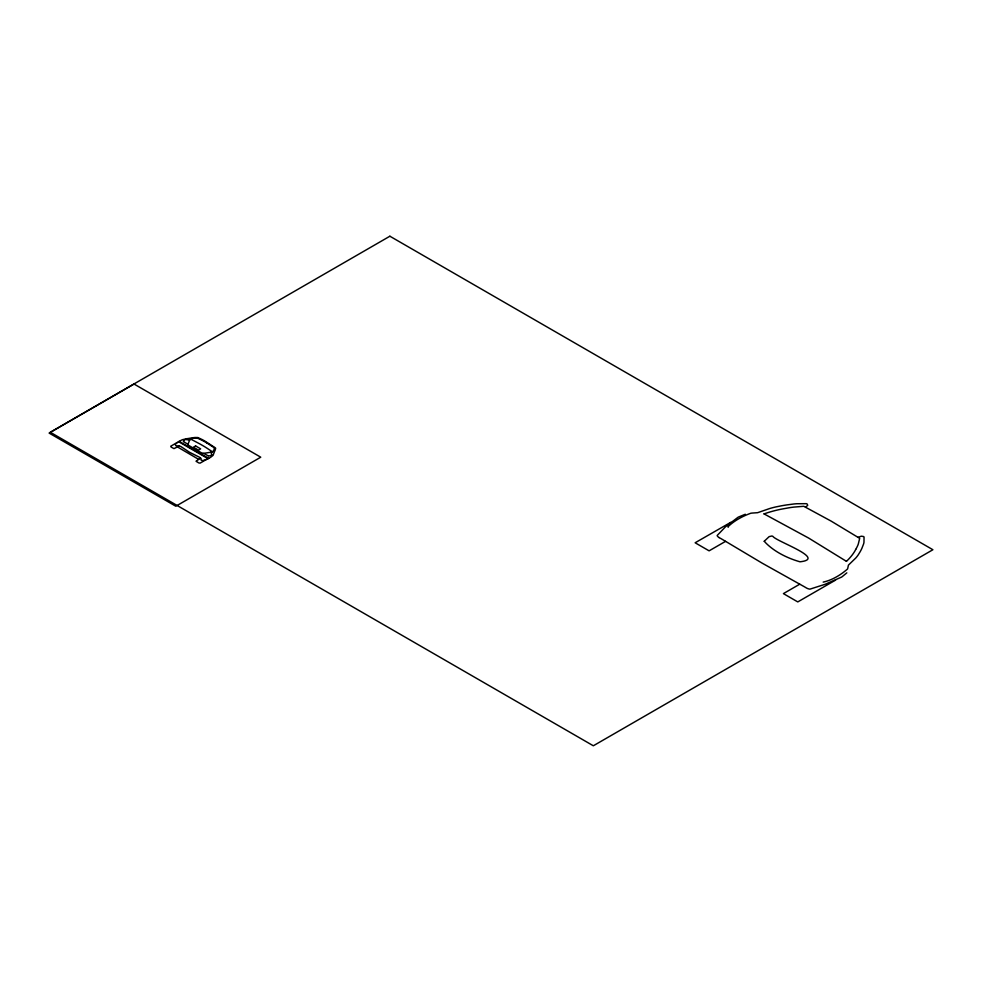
<?xml version="1.0" encoding="UTF-8"?>
<svg xmlns="http://www.w3.org/2000/svg" width="982" height="982" viewBox="0 0 982 982"><rect width="100%" height="100%" fill="white"/><g stroke="black" fill="none" stroke-linecap="round" stroke-linejoin="round"><path stroke-width="1.47" d="M189.772 439.506L190.434 438.942L198.965 443.459A117.202 67.672 0 0 1 208.012 448.86L212.615 451.941L213.794 450.235A69.489 40.115 0 0 0 214.26 448.921L214.076 447.645L206.613 442.796M190.483 439.003L192.411 438.377A26.342 15.209 0 0 1 195.811 438.046L197.873 438.353A65.622 37.881 0 0 1 206.564 442.821M189.784 439.654L189.772 439.617A6.972 4.026 0 0 1 189.501 440.476L187.808 444.662A1.743 1.007 0 0 0 187.906 444.956L202.231 453.291M855.997 548.975L856.979 547.109A62.811 36.273 0 0 0 858.293 544.04L859.68 538.345L831.116 521.098L803.779 506.295L793.922 507.093A62.811 36.273 0 0 0 788.595 507.854L781.512 509.13A88.552 51.125 0 0 0 764.057 513.905M855.825 549.319L854.782 551.197A88.699 51.211 0 0 1 846.41 561.36M212.542 451.916L211.486 452.236A3.965 2.295 0 0 0 210.909 452.248A11.845 6.837 0 0 0 209.534 452.42L205.14 453.144A24.967 14.411 0 0 1 203.937 453.316L203.053 453.389A1.669 0.957 0 0 1 202.39 453.34M183.757 440.525L183.83 440.452A11.428 6.604 0 0 1 185.389 439.47L189.722 440.046M177.374 442.477L175.839 443.754A4.849 2.799 0 0 0 175.545 444.22A6.788 3.916 0 0 0 175.397 444.65L175.692 445.619L180.59 446.368A5.892 3.4 0 0 1 181.326 446.835L189.477 452.26L199.199 457.096A7.623 4.394 0 0 1 200.156 457.698L200.807 458.349A1.804 1.043 0 0 1 200.905 458.741C200.328 462.51 206.245 459.429 207.963 458.766A30.123 17.394 0 0 0 210.7 457.244L213.094 455.341L214.518 451.536A52.402 30.246 0 0 0 215.193 450.014L215.623 448.504A2.516 1.448 0 0 0 215.377 447.866L205.029 441.151A129.833 74.963 0 0 0 202.304 439.641L197.861 437.542L194.964 437.506A26.489 15.295 0 0 0 192.533 437.8L192.006 437.886A57.607 33.253 0 0 0 190.483 438.132L187.722 438.598A2.578 1.485 0 0 1 187.194 438.623L182.345 439.715A44.251 25.544 0 0 0 178.699 441.642L171.126 446A5.376 3.106 0 0 0 170.758 446.221L170.954 446.908A9.943 5.745 0 0 0 171.715 447.387L173.262 448.246A7.353 4.247 0 0 0 174.01 448.614L179.387 445.951M805.547 507.24L807.707 505.3L807.179 504.061A2.443 1.412 0 0 0 806.332 503.668L797.028 503.729A54.231 31.301 0 0 0 793.947 503.975L786.643 504.932A126.703 73.147 0 0 0 781.12 505.865L775.719 506.958A64.763 37.39 0 0 0 769.851 508.48L757.625 512.69L752.151 513.07A6.199 3.572 0 0 0 750.69 513.279C742.453 516.25 734.155 520.755 727.944 526.794L728.19 527.26M846.828 572.862L842.691 576.25A13.478 7.782 0 0 1 841.599 577.085L825.101 584.302L810.064 589.102A2.406 1.387 0 0 1 809.512 589.077L809.193 589.016A7.377 4.259 0 0 1 806.455 587.985L804.516 586.843A77.406 44.693 0 0 0 802.932 585.947L762.142 563.14L722.654 539.597A77.406 44.693 0 0 0 721.095 538.688L719.106 537.584M725.538 541.364L709.114 550.841L695.133 542.776L730.853 522.277M799.716 584.204L783.403 593.619L797.777 601.917L835.608 580.08M200.635 458.115L196.032 461.209A7.353 4.247 0 0 0 196.67 461.65L198.155 462.559A9.943 5.745 0 0 0 198.978 462.988L200.181 463.099A5.376 3.106 0 0 0 200.463 462.939L206.613 459.367M745.313 514.261L739.446 516.642A13.478 7.782 0 0 0 738.01 517.281L725.489 526.806L717.179 535.485A2.406 1.387 0 0 0 717.241 535.791L717.29 535.89A7.242 4.186 0 0 0 719.131 537.559M858.023 537.375L861.275 536.197L863.374 536.503A2.443 1.412 0 0 1 864.05 536.994L863.964 542.371A54.231 31.301 0 0 1 863.522 544.151L861.877 548.361A126.703 73.147 0 0 1 860.257 551.553L858.354 554.67A64.763 37.39 0 0 1 855.727 558.058L848.436 565.116L847.761 568.271A6.199 3.572 0 0 1 847.405 569.118C840.58 575.035 831.95 580.264 823.186 582.105M208.086 455.783L203.655 453.353M764.021 513.881L808.702 538.099L846.472 561.373M187.857 444.245L183.732 441.753M198.56 459.294L177.582 447.019M179.166 441.36L208.675 458.398M178.614 441.691L208.074 458.704M210.909 452.248L211.928 454.776A11.428 6.604 0 0 1 210.222 455.685L210.099 455.722A2.136 1.228 0 0 1 208.319 455.857M183.524 441.544A2.136 1.228 0 0 1 183.732 440.513M764.242 541.266C772.957 551.074 787.22 558.242 799.999 561.79C827.36 558.819 776.21 541.487 772.92 536.393A7.377 4.259 0 0 0 771.889 536L769.139 536.638L764.242 541.266M389.879 236.22L50.315 432.264L593.337 745.78L932.9 549.736L389.879 236.22M134.043 384.036L49.1 433.074L175.815 506.233L260.758 457.195L134.043 384.036M195.602 445.938L193.417 447.203L198.462 450.124L200.659 448.86L195.602 445.938"/></g></svg>
